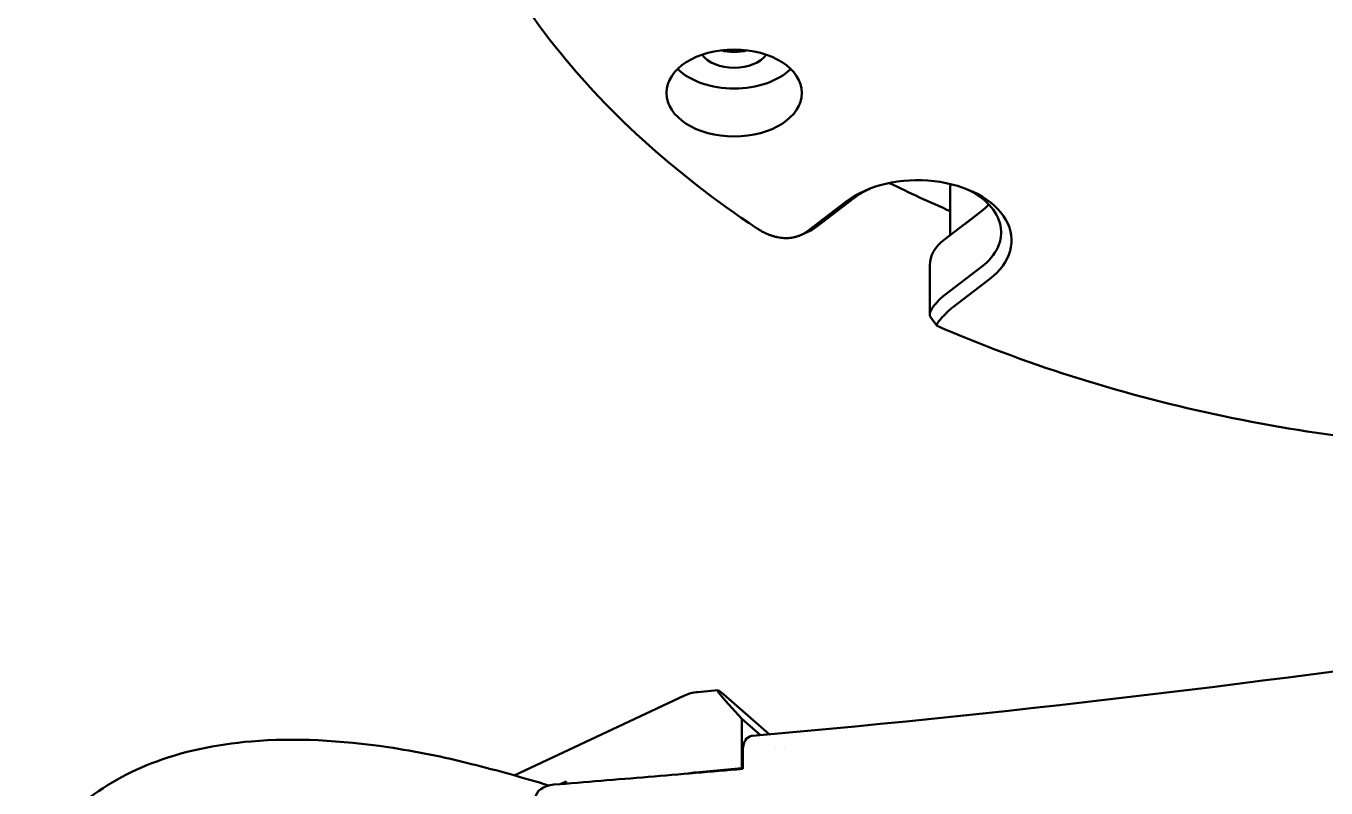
# Model space of a CAD drawing. Header units: millimetres. Extents: x 36 to 3196, y 27 to 5967.
# Drawn here: x 1121.3 to 1183.7, y 4939.8 to 4976.4 of the extents above; entities that cross this region are included whole.
import ezdxf

# ---------------------------------------------------------------- set-up
doc = ezdxf.new("R2010")
doc.units = ezdxf.units.MM
doc.layers.add('외형선(ISO)', color=7, linetype='Continuous', lineweight=50)

msp = doc.modelspace()

# ---------------------------------------------------------------- linework, layer by layer
at = {"layer": '외형선(ISO)'}
for p, q in [((1165.6442, 4968.5443), (1165.6442, 4966.3352)), ((1158.8615, 4966.5752), (1160.6478, 4967.9435)), ((1161.0308, 4968.12), (1159.2445, 4966.7516)), ((1167.1592, 4967.4957), (1165.3729, 4966.1273)), ((1166.3461, 4966.8729), (1167.1592, 4967.4957)), ((1158.8145, 4966.49), (1158.4666, 4966.3375)), ((1164.671, 4964.8878), (1164.671, 4962.5236)), ((1165.3729, 4963.4462), (1167.1592, 4964.8146)), ((1167.5422, 4964.225), (1165.7559, 4962.8566)), ((1165.0121, 4961.9922), (1164.708, 4962.4037)), ((1152.8615, 4944.2066), (1144.7207, 4940.3844)), ((1154.4878, 4944.4726), (1153.5353, 4944.3884)), ((1155.655, 4943.0997), (1155.0053, 4943.8083)), ((1155.0459, 4944.0463), (1156.9663, 4942.3563)), ((1155.655, 4943.0997), (1155.655, 4940.7249)), ((1156.5416, 4942.3195), (1155.655, 4943.0997)), ((1157.2762, 4941.673), (1157.2762, 4941.673)), ((1157.7006, 4941.7101), (1157.7006, 4941.7101)), ((1153.4389, 4940.529), (1155.655, 4940.7249)), ((1155.691, 4940.6933), (1155.655, 4940.7249)), ((1147.2166, 4940.0962), (1146.9337, 4939.9633)), ((1147.2166, 4940.0962), (1147.2166, 4939.9865))]:
    msp.add_line(p, q, dxfattribs=at)
msp.add_arc((1153.7115, 4942.3962), 2, 95.053911, 115.150268, dxfattribs=at)
msp.add_ellipse((1155.2793, 4973.1693), major_axis=(-3.25, 0), ratio=0.6427876, dxfattribs=at)
for centre, major_axis, ratio, start_param, end_param in [((1155.2793, 4975.4674), (1.7, 0), 0.6427876, 3.5754475, 5.8493305), ((1155.2793, 4976.2335), (-1.7, 0), 0.6427876, 1.1908412, 1.9507514), ((1155.2793, 4975.4674), (3.25, 0), 0.6427876, 3.7240049, 5.700773), ((1164.095, 4966.0842), (4.5, 0), 0.6427876, 5.5850536, 8.7266463), ((1164.095, 4966.4673), (4, 0), 0.6427876, 2.1853016, 2.443461), ((1195.5916, 4996.1872), (53.75, 0), 0.6427876, 4.0547913, 4.1214269), ((1168.6442, 4968.5443), (-3, 0), 0.6427876, 6.1533576, 6.2831853), ((1164.095, 4966.4673), (4, 0), 0.6427876, 5.5850536, 7.2394763), ((1164.095, 4969.1484), (4, 0), 0.6427876, 5.5850536, 5.7347037), ((1164.095, 4969.1484), (-4, 0), 0.6427876, 2.443461, 2.593111), ((1156.9464, 4967.6081), (-2.5, 0), 0.6427876, 2.3330114, 2.443461), ((1156.9464, 4967.9911), (-3, 0), 0.6427876, 2.3330114, 2.443461), ((1167.671, 4964.8878), (-3, 0), 0.6427876, 5.5850536, 6.2831853), ((1167.671, 4962.2067), (3, 0), 0.6427876, 2.443461, 2.5539106), ((1167.671, 4961.8236), (2.5, 0), 0.6427876, 2.443461, 2.5539106), ((1156.3453, 4942.6291), (-1.8639, 1.8409), 0.0534412, 5.5351403, 7.1059366), ((1153.7115, 4939.2554), (2, 0), 0.6427876, 1.7075213, 1.9052432), ((1146.7481, 4939.3001), (-1, 0), 0.6427876, 4.8393596, 6.2831853)]:
    msp.add_ellipse(centre, major_axis=major_axis, ratio=ratio, start_param=start_param, end_param=end_param, dxfattribs=at)
for points, knots in [([(1156.356, 4966.6742), (1154.3783, 4967.9897), (1152.5466, 4969.4107), (1149.2202, 4972.4401), (1147.7255, 4974.0486), (1145.1166, 4977.4252), (1144.0025, 4979.1935), (1142.1962, 4982.852), (1141.5044, 4984.7424), (1140.5768, 4988.592), (1140.3416, 4990.551), (1140.3416, 4992.5102)], [0.27893679, 0.27893679, 0.27893679, 0.27893679, 0.43258894, 0.43258894, 0.58624109, 0.58624109, 0.73989325, 0.73989325, 0.8935454, 0.8935454, 1.04719755, 1.04719755, 1.04719755, 1.04719755]), ([(1156.356, 4966.6742), (1156.3632, 4966.6694), (1156.3704, 4966.6646), (1156.3776, 4966.6599), (1156.4213, 4966.6312), (1156.4658, 4966.6035), (1156.5109, 4966.5768), (1156.5559, 4966.5501), (1156.6012, 4966.5247), (1156.647, 4966.5005), (1156.6927, 4966.4763), (1156.7388, 4966.4534), (1156.7853, 4966.4317), (1156.8317, 4966.41), (1156.8786, 4966.3896), (1156.9258, 4966.3706), (1156.9731, 4966.3516), (1157.0207, 4966.3339), (1157.0688, 4966.3177), (1157.1168, 4966.3014), (1157.1653, 4966.2866), (1157.2142, 4966.2733), (1157.2631, 4966.26), (1157.3125, 4966.2482), (1157.3624, 4966.2381), (1157.4123, 4966.228), (1157.4623, 4966.2196), (1157.5123, 4966.213), (1157.5623, 4966.2065), (1157.6122, 4966.2017), (1157.6622, 4966.1989), (1157.7122, 4966.196), (1157.7622, 4966.195), (1157.8121, 4966.1961), (1157.8621, 4966.1971), (1157.9121, 4966.2002), (1157.9621, 4966.2054), (1158.012, 4966.2105), (1158.0623, 4966.2179), (1158.1116, 4966.2274), (1158.161, 4966.2369), (1158.2098, 4966.2485), (1158.2579, 4966.2623), (1158.306, 4966.276), (1158.3534, 4966.2919), (1158.4002, 4966.3101), (1158.4937, 4966.3463), (1158.5846, 4966.3913), (1158.6727, 4966.4458)], [-0.50516081, -0.50516081, -0.50516081, -0.50516081, -0.5, -0.5, -0.5, -0.46875, -0.46875, -0.46875, -0.4375, -0.4375, -0.4375, -0.40625, -0.40625, -0.40625, -0.375, -0.375, -0.375, -0.34375, -0.34375, -0.34375, -0.3125, -0.3125, -0.3125, -0.28125, -0.28125, -0.28125, -0.25, -0.25, -0.25, -0.21875, -0.21875, -0.21875, -0.1875, -0.1875, -0.1875, -0.15625, -0.15625, -0.15625, -0.125, -0.125, -0.125, -0.09375, -0.09375, -0.09375, -0.0625, -0.0625, -0.0625, 0, 0, 0, 0]), ([(1233.5063, 4965.8246), (1229.8793, 4963.569), (1225.8063, 4961.6549), (1217.0551, 4958.6129), (1212.3772, 4957.4856), (1202.7402, 4956.0834), (1197.7819, 4955.8088), (1187.9285, 4956.1291), (1183.0343, 4956.7239), (1173.6493, 4958.7476), (1169.1592, 4960.1761), (1165.0269, 4961.9807)], [4.9907214, 4.9907214, 4.9907214, 4.9907214, 5.2638522, 5.2638522, 5.5369831, 5.5369831, 5.8101139, 5.8101139, 6.0832447, 6.0832447, 6.3563756, 6.3563756, 6.3563756, 6.3563756]), ([(1164.708, 4962.4037), (1164.7059, 4962.4065), (1164.704, 4962.4093), (1164.7021, 4962.4122), (1164.6948, 4962.4233), (1164.6888, 4962.4351), (1164.684, 4962.4477), (1164.6793, 4962.4603), (1164.6758, 4962.4737), (1164.6736, 4962.488), (1164.6714, 4962.5022), (1164.6706, 4962.5173), (1164.6712, 4962.5334), (1164.6718, 4962.5494), (1164.6738, 4962.5663), (1164.6773, 4962.5843), (1164.6808, 4962.6022), (1164.6859, 4962.621), (1164.6925, 4962.6407), (1164.6991, 4962.6603), (1164.7073, 4962.6808), (1164.7171, 4962.7021), (1164.7269, 4962.7235), (1164.7383, 4962.7457), (1164.7514, 4962.7689), (1164.7645, 4962.7921), (1164.7794, 4962.8162), (1164.796, 4962.8413), (1164.8126, 4962.8663), (1164.8312, 4962.8926), (1164.8514, 4962.9194), (1164.8715, 4962.9462), (1164.8934, 4962.9738), (1164.9169, 4963.002), (1164.9404, 4963.0302), (1164.9655, 4963.0592), (1164.9924, 4963.0889), (1165.0461, 4963.1482), (1165.1066, 4963.2104), (1165.1743, 4963.2758)], [-0.41446936, -0.41446936, -0.41446936, -0.41446936, -0.40625, -0.40625, -0.40625, -0.375, -0.375, -0.375, -0.34375, -0.34375, -0.34375, -0.3125, -0.3125, -0.3125, -0.28125, -0.28125, -0.28125, -0.25, -0.25, -0.25, -0.21875, -0.21875, -0.21875, -0.1875, -0.1875, -0.1875, -0.15625, -0.15625, -0.15625, -0.125, -0.125, -0.125, -0.09375, -0.09375, -0.09375, -0.0625, -0.0625, -0.0625, 0, 0, 0, 0]), ([(1165.5904, 4962.7146), (1165.5223, 4962.6494), (1165.4604, 4962.5887), (1165.4043, 4962.5323), (1165.3763, 4962.504), (1165.3498, 4962.4769), (1165.3247, 4962.4507), (1165.2996, 4962.4245), (1165.2759, 4962.3994), (1165.2537, 4962.3752), (1165.2314, 4962.3511), (1165.2106, 4962.3279), (1165.1915, 4962.3061), (1165.1724, 4962.2843), (1165.1549, 4962.2637), (1165.1389, 4962.2443), (1165.123, 4962.2249), (1165.1086, 4962.2067), (1165.0956, 4962.1895), (1165.0827, 4962.1724), (1165.0712, 4962.1564), (1165.0611, 4962.1414), (1165.0511, 4962.1265), (1165.0424, 4962.1126), (1165.0351, 4962.0997), (1165.0278, 4962.0869), (1165.0219, 4962.0752), (1165.0173, 4962.0646), (1165.0128, 4962.0539), (1165.0096, 4962.0444), (1165.0076, 4962.0358), (1165.0055, 4962.0272), (1165.0048, 4962.0196), (1165.0052, 4962.0129), (1165.0056, 4962.0062), (1165.0071, 4962.0005), (1165.0098, 4961.9957), (1165.0125, 4961.9908), (1165.0163, 4961.9869), (1165.0212, 4961.9838), (1165.023, 4961.9827), (1165.0249, 4961.9816), (1165.0269, 4961.9807)], [-1, -1, -1, -1, -0.9375, -0.9375, -0.9375, -0.90625, -0.90625, -0.90625, -0.875, -0.875, -0.875, -0.84375, -0.84375, -0.84375, -0.8125, -0.8125, -0.8125, -0.78125, -0.78125, -0.78125, -0.75, -0.75, -0.75, -0.71875, -0.71875, -0.71875, -0.6875, -0.6875, -0.6875, -0.65625, -0.65625, -0.65625, -0.625, -0.625, -0.625, -0.59375, -0.59375, -0.59375, -0.5625, -0.5625, -0.5625, -0.55108503, -0.55108503, -0.55108503, -0.55108503]), ([(1155.691, 4941.5359), (1155.691, 4941.6437), (1155.701, 4941.7421), (1155.7417, 4941.9241), (1155.7738, 4942.0048), (1155.8897, 4942.1879), (1155.9926, 4942.2568), (1156.1319, 4942.2833), (1156.1489, 4942.2856), (1156.1661, 4942.2871)], [-0.33754844, -0.33754844, -0.33754844, -0.33754844, -0.29513952, -0.29513952, -0.24935792, -0.24935792, -0.16836609, -0.16836609, -0.15737274, -0.15737274, -0.15737274, -0.15737274]), ([(1121.2819, 4935.7413), (1121.8877, 4936.918), (1122.7436, 4937.986), (1124.7835, 4939.7423), (1125.9926, 4940.4431), (1128.7776, 4941.5352), (1130.4063, 4941.8741), (1134.1757, 4942.1909), (1136.4008, 4942.0718), (1139.3228, 4941.6382), (1139.9866, 4941.5218), (1141.3247, 4941.2529), (1142.0007, 4941.0994), (1142.6745, 4940.9293)], [0, 0, 0, 0, 0.4838592, 0.4838592, 0.9799185, 0.9799185, 1.5566879, 1.5566879, 2.2688114, 2.2688114, 2.4758199, 2.4758199, 2.6850685, 2.6850685, 2.6850685, 2.6850685]), ([(1155.691, 4940.6933), (1155.691, 4940.8337), (1155.691, 4940.9742), (1155.691, 4941.255), (1155.691, 4941.3955), (1155.691, 4941.5359)], [-0.11000171, -0.11000171, -0.11000171, -0.11000171, -0.05500171, -0.05500171, -0.00000171, -0.00000171, -0.00000171, -0.00000171]), ([(1146.6215, 4939.9377), (1148.1327, 4940.0617), (1149.6457, 4940.1859), (1152.6689, 4940.4368), (1154.1803, 4940.5637), (1155.691, 4940.6933)], [-0.91452494, -0.91452494, -0.91452494, -0.91452494, -0.45722642, -0.45722642, -0.00000307, -0.00000307, -0.00000307, -0.00000307])]:
    msp.add_open_spline(points, degree=3, knots=knots, dxfattribs=at)
for points in [[(1159.018, 4966.5963), (1158.9521, 4966.5559), (1158.8843, 4966.5206), (1158.8145, 4966.49)], [(1156.1661, 4942.2871), (1169.2931, 4943.4174), (1182.3198, 4945.0467), (1195.2305, 4946.9461)], [(1142.6745, 4940.9293), (1143.9149, 4940.6161), (1145.157, 4940.2675), (1146.3887, 4939.8999)]]:
    msp.add_open_spline(points, degree=3, dxfattribs=at)

doc.saveas('drawing.dxf')
